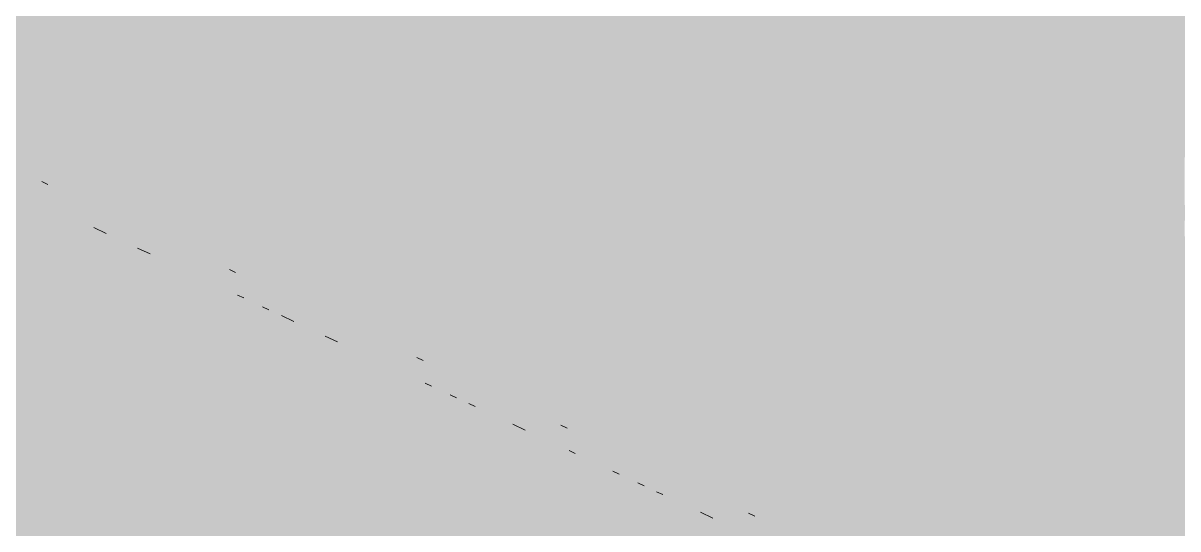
# Model space of a CAD drawing. Header units: millimetres. Extents: x 5 to 1315, y 5 to 292.
# Drawn here: x 1197.87 to 1204.91, y 97.51 to 100.59 of the extents above; entities that cross this region are included whole.
import ezdxf

# ---------------------------------------------------------------- set-up
doc = ezdxf.new("R2010")
doc.units = ezdxf.units.MM
doc.layers.add('EXISTING', color=7, linetype='Continuous')
doc.layers.add('IMAGES', color=7, linetype='Continuous')

# ---------------------------------------------------------------- blocks, each defined once
blk = doc.blocks.new('SHEET_03')
at = {"layer": 'EXISTING', "color": 250, "lineweight": 9}
for p, q in [((298.0178, 99.6094), (297.9797, 99.6273)), ((298.2967, 99.3465), (298.3729, 99.3107)), ((298.5636, 99.2212), (298.6398, 99.1854)), ((299.1615, 99.0724), (299.1234, 99.0903)), ((299.1735, 98.9349), (299.2117, 98.917)), ((299.326, 98.8633), (299.3642, 98.8454)), ((299.4404, 98.8096), (299.5167, 98.7738)), ((299.7073, 98.6843), (299.7835, 98.6485)), ((300.3053, 98.5355), (300.2671, 98.5534)), ((300.3173, 98.3979), (300.3554, 98.38)), ((300.4698, 98.3263), (300.5079, 98.3084)), ((300.5841, 98.2726), (300.6223, 98.2547)), ((300.851, 98.1473), (300.9273, 98.1115)), ((301.1821, 98.1238), (301.144, 98.1417)), ((301.1941, 97.9863), (301.2322, 97.9684)), ((301.461, 97.861), (301.4991, 97.8431)), ((301.6135, 97.7894), (301.6516, 97.7715)), ((301.7279, 97.7357), (301.766, 97.7178)), ((301.9947, 97.6104), (302.071, 97.5746)), ((302.3259, 97.5869), (302.2877, 97.6048))]:
    blk.add_line(p, q, dxfattribs=at)
at = {"layer": 'IMAGES', "color": 7}
for points in [[(296.2727, 100.5452), (302.2473, 100.5452), (296.2727, 100.6416), (302.2473, 100.6416)], [(302.2473, 100.5452), (302.44, 100.5452), (302.2473, 100.6416), (302.44, 100.6416)], [(302.44, 100.5452), (303.0182, 100.5452), (302.44, 100.6416), (303.0182, 100.6416)], [(303.0182, 100.5452), (303.1145, 100.5452), (303.0182, 100.6416), (303.1145, 100.6416)], [(303.1145, 100.5452), (303.2109, 100.5452), (303.1145, 100.6416), (303.2109, 100.6416)], [(303.2109, 100.5452), (305.3309, 100.5452), (303.2109, 100.6416), (305.3309, 100.6416)], [(296.5618, 100.4488), (302.8255, 100.4488), (296.5618, 100.5452), (302.8255, 100.5452)], [(302.8255, 100.4488), (302.9218, 100.4488), (302.8255, 100.5452), (302.9218, 100.5452)], [(302.9218, 100.4488), (303.0182, 100.4488), (302.9218, 100.5452), (303.0182, 100.5452)], [(303.0182, 100.4488), (303.1145, 100.4488), (303.0182, 100.5452), (303.1145, 100.5452)], [(303.1145, 100.4488), (303.2109, 100.4488), (303.1145, 100.5452), (303.2109, 100.5452)], [(303.2109, 100.4488), (303.3073, 100.4488), (303.2109, 100.5452), (303.3073, 100.5452)], [(303.3073, 100.4488), (303.4036, 100.4488), (303.3073, 100.5452), (303.4036, 100.5452)], [(303.4036, 100.4488), (305.5236, 100.4488), (303.4036, 100.5452), (305.5236, 100.5452)], [(296.6582, 100.3524), (302.7291, 100.3524), (296.6582, 100.4488), (302.7291, 100.4488)], [(302.7291, 100.3524), (302.8255, 100.3524), (302.7291, 100.4488), (302.8255, 100.4488)], [(302.8255, 100.3524), (302.9218, 100.3524), (302.8255, 100.4488), (302.9218, 100.4488)], [(302.9218, 100.3524), (303.0182, 100.3524), (302.9218, 100.4488), (303.0182, 100.4488)], [(303.0182, 100.3524), (303.1145, 100.3524), (303.0182, 100.4488), (303.1145, 100.4488)], [(303.1145, 100.3524), (303.2109, 100.3524), (303.1145, 100.4488), (303.2109, 100.4488)], [(303.2109, 100.3524), (303.3073, 100.3524), (303.2109, 100.4488), (303.3073, 100.4488)], [(303.3073, 100.3524), (303.5, 100.3524), (303.3073, 100.4488), (303.5, 100.4488)], [(303.5, 100.3524), (303.5964, 100.3524), (303.5, 100.4488), (303.5964, 100.4488)], [(303.5964, 100.3524), (303.6927, 100.3524), (303.5964, 100.4488), (303.6927, 100.4488)], [(303.6927, 100.3524), (305.7164, 100.3524), (303.6927, 100.4488), (305.7164, 100.4488)], [(296.9473, 100.256), (302.8255, 100.256), (296.9473, 100.3524), (302.8255, 100.3524)], [(302.8255, 100.256), (302.9218, 100.256), (302.8255, 100.3524), (302.9218, 100.3524)], [(302.9218, 100.256), (303.3073, 100.256), (302.9218, 100.3524), (303.3073, 100.3524)], [(303.3073, 100.256), (303.4036, 100.256), (303.3073, 100.3524), (303.4036, 100.3524)], [(303.4036, 100.256), (303.5, 100.256), (303.4036, 100.3524), (303.5, 100.3524)], [(303.5, 100.256), (303.5964, 100.256), (303.5, 100.3524), (303.5964, 100.3524)], [(303.5964, 100.1596), (303.6927, 100.1596), (303.5964, 100.3524), (303.6927, 100.3524)], [(303.6927, 100.256), (303.7891, 100.256), (303.6927, 100.3524), (303.7891, 100.3524)], [(303.7891, 100.256), (305.9091, 100.256), (303.7891, 100.3524), (305.9091, 100.3524)], [(297.14, 100.1596), (303.3073, 100.1596), (297.14, 100.256), (303.3073, 100.256)], [(303.3073, 100.1596), (303.4036, 100.1596), (303.3073, 100.256), (303.4036, 100.256)], [(303.4036, 100.1596), (303.5, 100.1596), (303.4036, 100.256), (303.5, 100.256)], [(303.5, 100.1596), (303.5964, 100.1596), (303.5, 100.256), (303.5964, 100.256)], [(303.6927, 100.1596), (303.7891, 100.1596), (303.6927, 100.256), (303.7891, 100.256)], [(303.7891, 100.1596), (303.8855, 100.1596), (303.7891, 100.256), (303.8855, 100.256)], [(303.8855, 100.1596), (303.9818, 100.1596), (303.8855, 100.256), (303.9818, 100.256)], [(303.9818, 100.1596), (304.0782, 100.1596), (303.9818, 100.256), (304.0782, 100.256)], [(304.0782, 100.1596), (306.1018, 100.1596), (304.0782, 100.256), (306.1018, 100.256)], [(297.3327, 100.0632), (303.3073, 100.0632), (297.3327, 100.1596), (303.3073, 100.1596)], [(303.3073, 100.0632), (303.4036, 100.0632), (303.3073, 100.1596), (303.4036, 100.1596)], [(303.4036, 100.0632), (303.5, 100.0632), (303.4036, 100.1596), (303.5, 100.1596)], [(303.5, 100.0632), (303.6927, 100.0632), (303.5, 100.1596), (303.6927, 100.1596)], [(303.6927, 100.0632), (303.7891, 100.0632), (303.6927, 100.1596), (303.7891, 100.1596)], [(303.7891, 99.9668), (303.9818, 99.9668), (303.7891, 100.1596), (303.9818, 100.1596)], [(303.9818, 99.9668), (304.0782, 99.9668), (303.9818, 100.1596), (304.0782, 100.1596)], [(304.0782, 100.0632), (304.1745, 100.0632), (304.0782, 100.1596), (304.1745, 100.1596)], [(304.1745, 100.0632), (306.3909, 100.0632), (304.1745, 100.1596), (306.3909, 100.1596)], [(297.5255, 99.9668), (303.4036, 99.9668), (297.5255, 100.0632), (303.4036, 100.0632)], [(303.4036, 99.9668), (303.5, 99.9668), (303.4036, 100.0632), (303.5, 100.0632)], [(303.5, 99.9668), (303.5964, 99.9668), (303.5, 100.0632), (303.5964, 100.0632)], [(303.5964, 99.9668), (303.6927, 99.9668), (303.5964, 100.0632), (303.6927, 100.0632)], [(303.6927, 99.9668), (303.7891, 99.9668), (303.6927, 100.0632), (303.7891, 100.0632)], [(304.0782, 99.9668), (304.1745, 99.9668), (304.0782, 100.0632), (304.1745, 100.0632)], [(304.1745, 99.9668), (304.2709, 99.9668), (304.1745, 100.0632), (304.2709, 100.0632)], [(304.2709, 99.9668), (304.3673, 99.9668), (304.2709, 100.0632), (304.3673, 100.0632)], [(304.3673, 99.9668), (304.4636, 99.9668), (304.3673, 100.0632), (304.4636, 100.0632)], [(304.4636, 99.9668), (304.56, 99.9668), (304.4636, 100.0632), (304.56, 100.0632)], [(304.56, 99.9668), (306.5836, 99.9668), (304.56, 100.0632), (306.5836, 100.0632)], [(297.7182, 99.8704), (303.5, 99.8704), (297.7182, 99.9668), (303.5, 99.9668)], [(303.5, 99.8704), (303.5964, 99.8704), (303.5, 99.9668), (303.5964, 99.9668)], [(303.5964, 99.8704), (303.6927, 99.8704), (303.5964, 99.9668), (303.6927, 99.9668)], [(303.6927, 99.8704), (303.8855, 99.8704), (303.6927, 99.9668), (303.8855, 99.9668)], [(303.8855, 99.774), (303.9818, 99.774), (303.8855, 99.9668), (303.9818, 99.9668)], [(303.9818, 99.774), (304.0782, 99.774), (303.9818, 99.9668), (304.0782, 99.9668)], [(304.0782, 99.8704), (304.1745, 99.8704), (304.0782, 99.9668), (304.1745, 99.9668)], [(304.1745, 99.8704), (304.3673, 99.8704), (304.1745, 99.9668), (304.3673, 99.9668)], [(304.3673, 99.8704), (304.4636, 99.8704), (304.3673, 99.9668), (304.4636, 99.9668)], [(304.4636, 99.8704), (304.56, 99.8704), (304.4636, 99.9668), (304.56, 99.9668)], [(304.56, 99.8704), (304.6564, 99.8704), (304.56, 99.9668), (304.6564, 99.9668)], [(304.6564, 99.8704), (306.68, 99.8704), (304.6564, 99.9668), (306.68, 99.9668)], [(297.7182, 99.774), (297.9109, 99.774), (297.7182, 99.8704), (297.9109, 99.8704)], [(297.9109, 99.774), (298.0073, 99.774), (297.9109, 99.8704), (298.0073, 99.8704)], [(298.0073, 99.774), (303.8855, 99.774), (298.0073, 99.8704), (303.8855, 99.8704)], [(304.0782, 99.774), (304.1745, 99.774), (304.0782, 99.8704), (304.1745, 99.8704)], [(304.1745, 99.774), (304.2709, 99.774), (304.1745, 99.8704), (304.2709, 99.8704)], [(304.2709, 99.774), (304.4636, 99.774), (304.2709, 99.8704), (304.4636, 99.8704)], [(304.4636, 99.774), (304.56, 99.774), (304.4636, 99.8704), (304.56, 99.8704)], [(304.56, 99.774), (304.6564, 99.774), (304.56, 99.8704), (304.6564, 99.8704)], [(304.6564, 99.774), (304.7527, 99.774), (304.6564, 99.8704), (304.7527, 99.8704)], [(304.7527, 99.774), (304.8491, 99.774), (304.7527, 99.8704), (304.8491, 99.8704)], [(304.8491, 99.774), (306.9691, 99.774), (304.8491, 99.8704), (306.9691, 99.8704)], [(297.8145, 99.6776), (297.9109, 99.6776), (297.8145, 99.774), (297.9109, 99.774)], [(297.9109, 99.6776), (298.0073, 99.6776), (297.9109, 99.774), (298.0073, 99.774)], [(298.0073, 99.6776), (298.1036, 99.6776), (298.0073, 99.774), (298.1036, 99.774)], [(298.1036, 99.6776), (303.9818, 99.6776), (298.1036, 99.774), (303.9818, 99.774)], [(303.9818, 99.6776), (304.0782, 99.6776), (303.9818, 99.774), (304.0782, 99.774)], [(304.0782, 99.6776), (304.2709, 99.6776), (304.0782, 99.774), (304.2709, 99.774)], [(304.2709, 99.6776), (304.56, 99.6776), (304.2709, 99.774), (304.56, 99.774)], [(304.56, 99.6776), (304.6564, 99.6776), (304.56, 99.774), (304.6564, 99.774)], [(304.6564, 99.6776), (304.8491, 99.6776), (304.6564, 99.774), (304.8491, 99.774)], [(304.8491, 99.6776), (304.9455, 99.6776), (304.8491, 99.774), (304.9455, 99.774)], [(297.6218, 99.5812), (297.9109, 99.5812), (297.6218, 99.6776), (297.9109, 99.6776)], [(297.9109, 99.5812), (298.0073, 99.5812), (297.9109, 99.6776), (298.0073, 99.6776)], [(298.0073, 99.5812), (298.1036, 99.5812), (298.0073, 99.6776), (298.1036, 99.6776)], [(298.1036, 99.5812), (298.2964, 99.5812), (298.1036, 99.6776), (298.2964, 99.6776)], [(298.2964, 99.5812), (298.3927, 99.5812), (298.2964, 99.6776), (298.3927, 99.6776)], [(298.3927, 99.5812), (304.0782, 99.5812), (298.3927, 99.6776), (304.0782, 99.6776)], [(304.0782, 99.5812), (304.1745, 99.5812), (304.0782, 99.6776), (304.1745, 99.6776)], [(304.1745, 99.5812), (304.4636, 99.5812), (304.1745, 99.6776), (304.4636, 99.6776)], [(304.4636, 99.5812), (304.56, 99.5812), (304.4636, 99.6776), (304.56, 99.6776)], [(304.56, 99.5812), (304.6564, 99.5812), (304.56, 99.6776), (304.6564, 99.6776)], [(304.6564, 99.5812), (304.7527, 99.5812), (304.6564, 99.6776), (304.7527, 99.6776)], [(304.7527, 99.5812), (304.8491, 99.5812), (304.7527, 99.6776), (304.8491, 99.6776)], [(304.8491, 99.5812), (304.9455, 99.5812), (304.8491, 99.6776), (304.9455, 99.6776)], [(297.8145, 99.4848), (297.9109, 99.4848), (297.8145, 99.5812), (297.9109, 99.5812)], [(297.9109, 99.4848), (298.1036, 99.4848), (297.9109, 99.5812), (298.1036, 99.5812)], [(298.1036, 99.4848), (298.2, 99.4848), (298.1036, 99.5812), (298.2, 99.5812)], [(298.2, 99.4848), (298.2964, 99.4848), (298.2, 99.5812), (298.2964, 99.5812)], [(298.2964, 99.4848), (298.3927, 99.4848), (298.2964, 99.5812), (298.3927, 99.5812)], [(298.3927, 99.4848), (298.4891, 99.4848), (298.3927, 99.5812), (298.4891, 99.5812)], [(298.4891, 99.4848), (304.4636, 99.4848), (298.4891, 99.5812), (304.4636, 99.5812)], [(304.4636, 99.4848), (304.56, 99.4848), (304.4636, 99.5812), (304.56, 99.5812)], [(304.56, 99.4848), (304.6564, 99.4848), (304.56, 99.5812), (304.6564, 99.5812)], [(304.6564, 99.4848), (304.7527, 99.4848), (304.6564, 99.5812), (304.7527, 99.5812)], [(304.7527, 99.4848), (304.8491, 99.4848), (304.7527, 99.5812), (304.8491, 99.5812)], [(304.8491, 99.4848), (304.9455, 99.4848), (304.8491, 99.5812), (304.9455, 99.5812)], [(297.8145, 99.3884), (297.9109, 99.3884), (297.8145, 99.4848), (297.9109, 99.4848)], [(297.9109, 99.3884), (298.0073, 99.3884), (297.9109, 99.4848), (298.0073, 99.4848)], [(298.0073, 99.3884), (298.2964, 99.3884), (298.0073, 99.4848), (298.2964, 99.4848)], [(298.2964, 99.3884), (298.3927, 99.3884), (298.2964, 99.4848), (298.3927, 99.4848)], [(298.3927, 99.3884), (298.4891, 99.3884), (298.3927, 99.4848), (298.4891, 99.4848)], [(298.4891, 99.3884), (298.7782, 99.3884), (298.4891, 99.4848), (298.7782, 99.4848)], [(298.7782, 99.3884), (298.8745, 99.3884), (298.7782, 99.4848), (298.8745, 99.4848)], [(298.8745, 99.3884), (304.56, 99.3884), (298.8745, 99.4848), (304.56, 99.4848)], [(304.56, 99.3884), (304.6564, 99.3884), (304.56, 99.4848), (304.6564, 99.4848)], [(304.6564, 99.3884), (305.1382, 99.3884), (304.6564, 99.4848), (305.1382, 99.4848)], [(297.8145, 99.292), (298.0073, 99.292), (297.8145, 99.3884), (298.0073, 99.3884)], [(298.0073, 99.292), (298.1036, 99.292), (298.0073, 99.3884), (298.1036, 99.3884)], [(298.1036, 99.292), (298.2, 99.292), (298.1036, 99.3884), (298.2, 99.3884)], [(298.2, 99.292), (298.2964, 99.292), (298.2, 99.3884), (298.2964, 99.3884)], [(298.2964, 99.292), (298.4891, 99.292), (298.2964, 99.3884), (298.4891, 99.3884)], [(298.4891, 99.292), (298.5855, 99.292), (298.4891, 99.3884), (298.5855, 99.3884)], [(298.5855, 99.292), (298.6818, 99.292), (298.5855, 99.3884), (298.6818, 99.3884)], [(298.6818, 99.292), (298.7782, 99.292), (298.6818, 99.3884), (298.7782, 99.3884)], [(298.7782, 99.292), (298.8745, 99.292), (298.7782, 99.3884), (298.8745, 99.3884)], [(298.8745, 99.292), (298.9709, 99.292), (298.8745, 99.3884), (298.9709, 99.3884)], [(298.9709, 99.292), (304.9455, 99.292), (298.9709, 99.3884), (304.9455, 99.3884)], [(295.3091, 99.1956), (298.0073, 99.1956), (295.3091, 99.292), (298.0073, 99.292)], [(298.0073, 99.1956), (298.2, 99.1956), (298.0073, 99.292), (298.2, 99.292)], [(298.2, 99.1956), (298.2964, 99.1956), (298.2, 99.292), (298.2964, 99.292)], [(298.2964, 99.1956), (298.3927, 99.1956), (298.2964, 99.292), (298.3927, 99.292)], [(298.3927, 99.1956), (298.7782, 99.1956), (298.3927, 99.292), (298.7782, 99.292)], [(298.7782, 99.1956), (298.8745, 99.1956), (298.7782, 99.292), (298.8745, 99.292)], [(298.8745, 99.1956), (298.9709, 99.1956), (298.8745, 99.292), (298.9709, 99.292)], [(298.9709, 99.1956), (299.0673, 99.1956), (298.9709, 99.292), (299.0673, 99.292)], [(299.0673, 99.1956), (299.1636, 99.1956), (299.0673, 99.292), (299.1636, 99.292)], [(299.1636, 99.1956), (305.2345, 99.1956), (299.1636, 99.292), (305.2345, 99.292)], [(295.7909, 99.0992), (298.2, 99.0992), (295.7909, 99.1956), (298.2, 99.1956)], [(298.2, 99.0992), (298.2964, 99.0992), (298.2, 99.1956), (298.2964, 99.1956)], [(298.2964, 99.0992), (298.3927, 99.0992), (298.2964, 99.1956), (298.3927, 99.1956)], [(298.3927, 99.0992), (298.4891, 99.0992), (298.3927, 99.1956), (298.4891, 99.1956)], [(298.4891, 99.0992), (298.5855, 99.0992), (298.4891, 99.1956), (298.5855, 99.1956)], [(298.5855, 99.0992), (298.9709, 99.0992), (298.5855, 99.1956), (298.9709, 99.1956)], [(298.9709, 99.0992), (299.0673, 99.0992), (298.9709, 99.1956), (299.0673, 99.1956)], [(299.0673, 99.0992), (299.1636, 99.0992), (299.0673, 99.1956), (299.1636, 99.1956)], [(299.1636, 99.0992), (299.3564, 99.0992), (299.1636, 99.1956), (299.3564, 99.1956)], [(299.3564, 99.0992), (305.2345, 99.0992), (299.3564, 99.1956), (305.2345, 99.1956)], [(295.8873, 99.0028), (298.3927, 99.0028), (295.8873, 99.0992), (298.3927, 99.0992)], [(298.3927, 99.0028), (298.4891, 99.0028), (298.3927, 99.0992), (298.4891, 99.0992)], [(298.4891, 99.0028), (298.5855, 99.0028), (298.4891, 99.0992), (298.5855, 99.0992)], [(298.5855, 99.0028), (298.6818, 99.0028), (298.5855, 99.0992), (298.6818, 99.0992)], [(298.6818, 99.0028), (298.7782, 99.0028), (298.6818, 99.0992), (298.7782, 99.0992)], [(298.7782, 99.0028), (298.8745, 99.0028), (298.7782, 99.0992), (298.8745, 99.0992)], [(298.8745, 99.0028), (299.1636, 99.0028), (298.8745, 99.0992), (299.1636, 99.0992)], [(299.1636, 99.0028), (299.26, 99.0028), (299.1636, 99.0992), (299.26, 99.0992)], [(299.26, 99.0028), (299.3564, 99.0028), (299.26, 99.0992), (299.3564, 99.0992)], [(299.3564, 99.0028), (299.5491, 99.0028), (299.3564, 99.0992), (299.5491, 99.0992)], [(299.5491, 99.0028), (305.7164, 99.0028), (299.5491, 99.0992), (305.7164, 99.0992)], [(296.4655, 98.9064), (298.5855, 98.9064), (296.4655, 99.0028), (298.5855, 99.0028)], [(298.5855, 98.9064), (298.6818, 98.9064), (298.5855, 99.0028), (298.6818, 99.0028)], [(298.6818, 98.9064), (298.8745, 98.9064), (298.6818, 99.0028), (298.8745, 99.0028)], [(298.8745, 98.9064), (298.9709, 98.9064), (298.8745, 99.0028), (298.9709, 99.0028)], [(298.9709, 98.9064), (299.0673, 98.9064), (298.9709, 99.0028), (299.0673, 99.0028)], [(299.0673, 98.9064), (299.3564, 98.9064), (299.0673, 99.0028), (299.3564, 99.0028)], [(299.3564, 98.9064), (299.4527, 98.9064), (299.3564, 99.0028), (299.4527, 99.0028)], [(299.4527, 98.9064), (299.5491, 98.9064), (299.4527, 99.0028), (299.5491, 99.0028)], [(299.5491, 98.9064), (299.8382, 98.9064), (299.5491, 99.0028), (299.8382, 99.0028)], [(299.8382, 98.9064), (305.7164, 98.9064), (299.8382, 99.0028), (305.7164, 99.0028)], [(296.5618, 98.81), (298.8745, 98.81), (296.5618, 98.9064), (298.8745, 98.9064)], [(298.8745, 98.81), (298.9709, 98.81), (298.8745, 98.9064), (298.9709, 98.9064)], [(298.9709, 98.81), (299.0673, 98.81), (298.9709, 98.9064), (299.0673, 98.9064)], [(299.0673, 98.81), (299.1636, 98.81), (299.0673, 98.9064), (299.1636, 98.9064)], [(299.1636, 98.81), (299.26, 98.81), (299.1636, 98.9064), (299.26, 98.9064)], [(299.26, 98.81), (299.5491, 98.81), (299.26, 98.9064), (299.5491, 98.9064)], [(299.5491, 98.81), (299.6455, 98.81), (299.5491, 98.9064), (299.6455, 98.9064)], [(299.6455, 98.81), (299.8382, 98.81), (299.6455, 98.9064), (299.8382, 98.9064)], [(299.8382, 98.81), (299.9345, 98.81), (299.8382, 98.9064), (299.9345, 98.9064)], [(299.9345, 98.81), (300.0309, 98.81), (299.9345, 98.9064), (300.0309, 98.9064)], [(300.0309, 98.81), (305.8127, 98.81), (300.0309, 98.9064), (305.8127, 98.9064)], [(296.6582, 98.7136), (298.9709, 98.7136), (296.6582, 98.81), (298.9709, 98.81)], [(298.9709, 98.7136), (299.0673, 98.7136), (298.9709, 98.81), (299.0673, 98.81)], [(299.0673, 98.7136), (299.26, 98.7136), (299.0673, 98.81), (299.26, 98.81)], [(299.26, 98.7136), (299.3564, 98.7136), (299.26, 98.81), (299.3564, 98.81)], [(299.3564, 98.7136), (299.4527, 98.7136), (299.3564, 98.81), (299.4527, 98.81)], [(299.4527, 98.7136), (299.7418, 98.7136), (299.4527, 98.81), (299.7418, 98.81)], [(299.7418, 98.7136), (299.8382, 98.7136), (299.7418, 98.81), (299.8382, 98.81)], [(299.8382, 98.7136), (299.9345, 98.7136), (299.8382, 98.81), (299.9345, 98.81)], [(299.9345, 98.7136), (300.0309, 98.7136), (299.9345, 98.81), (300.0309, 98.81)], [(300.0309, 98.7136), (300.2236, 98.7136), (300.0309, 98.81), (300.2236, 98.81)], [(300.2236, 98.7136), (306.2945, 98.7136), (300.2236, 98.81), (306.2945, 98.81)], [(296.9473, 98.6172), (299.26, 98.6172), (296.9473, 98.7136), (299.26, 98.7136)], [(299.26, 98.6172), (299.3564, 98.6172), (299.26, 98.7136), (299.3564, 98.7136)], [(299.3564, 98.6172), (299.4527, 98.6172), (299.3564, 98.7136), (299.4527, 98.7136)], [(299.4527, 98.6172), (299.5491, 98.6172), (299.4527, 98.7136), (299.5491, 98.7136)], [(299.5491, 98.6172), (299.6455, 98.6172), (299.5491, 98.7136), (299.6455, 98.7136)], [(299.6455, 98.6172), (299.7418, 98.6172), (299.6455, 98.7136), (299.7418, 98.7136)], [(299.7418, 98.6172), (299.9345, 98.6172), (299.7418, 98.7136), (299.9345, 98.7136)], [(299.9345, 98.6172), (300.0309, 98.6172), (299.9345, 98.7136), (300.0309, 98.7136)], [(300.0309, 98.6172), (300.1273, 98.6172), (300.0309, 98.7136), (300.1273, 98.7136)], [(300.1273, 98.6172), (300.2236, 98.6172), (300.1273, 98.7136), (300.2236, 98.7136)], [(300.2236, 98.6172), (300.4164, 98.6172), (300.2236, 98.7136), (300.4164, 98.7136)], [(300.4164, 98.6172), (306.3909, 98.6172), (300.4164, 98.7136), (306.3909, 98.7136)], [(297.14, 98.5208), (299.3564, 98.5208), (297.14, 98.6172), (299.3564, 98.6172)], [(299.3564, 98.5208), (299.4527, 98.5208), (299.3564, 98.6172), (299.4527, 98.6172)], [(299.4527, 98.5208), (299.6455, 98.5208), (299.4527, 98.6172), (299.6455, 98.6172)], [(299.6455, 98.5208), (299.7418, 98.5208), (299.6455, 98.6172), (299.7418, 98.6172)], [(299.7418, 98.5208), (299.8382, 98.5208), (299.7418, 98.6172), (299.8382, 98.6172)], [(299.8382, 98.5208), (299.9345, 98.5208), (299.8382, 98.6172), (299.9345, 98.6172)], [(299.9345, 98.5208), (300.2236, 98.5208), (299.9345, 98.6172), (300.2236, 98.6172)], [(300.2236, 98.5208), (300.32, 98.5208), (300.2236, 98.6172), (300.32, 98.6172)], [(300.32, 98.5208), (300.4164, 98.5208), (300.32, 98.6172), (300.4164, 98.6172)], [(300.4164, 98.5208), (300.5127, 98.5208), (300.4164, 98.6172), (300.5127, 98.6172)], [(300.5127, 98.5208), (300.6091, 98.5208), (300.5127, 98.6172), (300.6091, 98.6172)], [(300.6091, 98.5208), (306.3909, 98.5208), (300.6091, 98.6172), (306.3909, 98.6172)], [(297.2364, 98.4244), (299.6455, 98.4244), (297.2364, 98.5208), (299.6455, 98.5208)], [(299.6455, 98.4244), (299.8382, 98.4244), (299.6455, 98.5208), (299.8382, 98.5208)], [(299.8382, 98.4244), (299.9345, 98.4244), (299.8382, 98.5208), (299.9345, 98.5208)], [(299.9345, 98.4244), (300.0309, 98.4244), (299.9345, 98.5208), (300.0309, 98.5208)], [(300.0309, 98.4244), (300.1273, 98.4244), (300.0309, 98.5208), (300.1273, 98.5208)], [(300.1273, 98.4244), (300.32, 98.4244), (300.1273, 98.5208), (300.32, 98.5208)], [(300.32, 98.4244), (300.4164, 98.4244), (300.32, 98.5208), (300.4164, 98.5208)], [(300.4164, 98.4244), (300.5127, 98.4244), (300.4164, 98.5208), (300.5127, 98.5208)], [(300.5127, 98.4244), (300.6091, 98.4244), (300.5127, 98.5208), (300.6091, 98.5208)], [(300.6091, 98.4244), (300.8018, 98.4244), (300.6091, 98.5208), (300.8018, 98.5208)], [(300.8018, 98.4244), (306.8727, 98.4244), (300.8018, 98.5208), (306.8727, 98.5208)], [(297.6218, 98.328), (299.8382, 98.328), (297.6218, 98.4244), (299.8382, 98.4244)], [(299.8382, 98.328), (300.0309, 98.328), (299.8382, 98.4244), (300.0309, 98.4244)], [(300.0309, 98.328), (300.1273, 98.328), (300.0309, 98.4244), (300.1273, 98.4244)], [(300.1273, 98.328), (300.2236, 98.328), (300.1273, 98.4244), (300.2236, 98.4244)], [(300.2236, 98.328), (300.32, 98.328), (300.2236, 98.4244), (300.32, 98.4244)], [(300.32, 98.328), (300.6091, 98.328), (300.32, 98.4244), (300.6091, 98.4244)], [(300.6091, 98.328), (300.7055, 98.328), (300.6091, 98.4244), (300.7055, 98.4244)], [(300.7055, 98.328), (300.8018, 98.328), (300.7055, 98.4244), (300.8018, 98.4244)], [(300.8018, 98.328), (300.8982, 98.328), (300.8018, 98.4244), (300.8982, 98.4244)], [(300.8982, 98.328), (300.9945, 98.328), (300.8982, 98.4244), (300.9945, 98.4244)], [(300.9945, 98.328), (306.9691, 98.328), (300.9945, 98.4244), (306.9691, 98.4244)], [(297.7182, 98.2316), (300.1273, 98.2316), (297.7182, 98.328), (300.1273, 98.328)], [(300.1273, 98.2316), (300.2236, 98.2316), (300.1273, 98.328), (300.2236, 98.328)], [(300.2236, 98.2316), (300.32, 98.2316), (300.2236, 98.328), (300.32, 98.328)], [(300.32, 98.2316), (300.4164, 98.2316), (300.32, 98.328), (300.4164, 98.328)], [(300.4164, 98.2316), (300.5127, 98.2316), (300.4164, 98.328), (300.5127, 98.328)], [(300.5127, 98.2316), (300.7055, 98.2316), (300.5127, 98.328), (300.7055, 98.328)], [(300.7055, 98.1352), (300.8018, 98.1352), (300.7055, 98.328), (300.8018, 98.328)], [(300.8018, 98.2316), (300.8982, 98.2316), (300.8018, 98.328), (300.8982, 98.328)], [(300.8982, 98.2316), (300.9945, 98.2316), (300.8982, 98.328), (300.9945, 98.328)], [(300.9945, 98.2316), (301.2836, 98.2316), (300.9945, 98.328), (301.2836, 98.328)], [(301.2836, 98.2316), (307.5473, 98.2316), (301.2836, 98.328), (307.5473, 98.328)], [(297.8145, 98.1352), (300.2236, 98.1352), (297.8145, 98.2316), (300.2236, 98.2316)], [(300.2236, 98.1352), (300.4164, 98.1352), (300.2236, 98.2316), (300.4164, 98.2316)], [(300.4164, 98.1352), (300.5127, 98.1352), (300.4164, 98.2316), (300.5127, 98.2316)], [(300.5127, 98.1352), (300.6091, 98.1352), (300.5127, 98.2316), (300.6091, 98.2316)], [(300.6091, 98.1352), (300.7055, 98.1352), (300.6091, 98.2316), (300.7055, 98.2316)], [(300.8018, 98.1352), (300.9945, 98.1352), (300.8018, 98.2316), (300.9945, 98.2316)], [(300.9945, 98.1352), (301.0909, 98.1352), (300.9945, 98.2316), (301.0909, 98.2316)], [(301.0909, 98.1352), (301.1873, 98.1352), (301.0909, 98.2316), (301.1873, 98.2316)], [(301.1873, 98.1352), (301.2836, 98.1352), (301.1873, 98.2316), (301.2836, 98.2316)], [(301.2836, 98.1352), (301.38, 98.1352), (301.2836, 98.2316), (301.38, 98.2316)], [(301.38, 98.1352), (307.3545, 98.1352), (301.38, 98.2316), (307.3545, 98.2316)], [(297.7182, 98.0387), (298.1036, 98.0387), (297.7182, 98.1352), (298.1036, 98.1352)], [(298.1036, 98.0387), (298.2, 98.0387), (298.1036, 98.1352), (298.2, 98.1352)], [(298.2, 98.0387), (300.4164, 98.0387), (298.2, 98.1352), (300.4164, 98.1352)], [(300.4164, 98.0387), (300.5127, 98.0387), (300.4164, 98.1352), (300.5127, 98.1352)], [(300.5127, 98.0387), (300.7055, 98.0387), (300.5127, 98.1352), (300.7055, 98.1352)], [(300.7055, 98.0387), (300.8018, 98.0387), (300.7055, 98.1352), (300.8018, 98.1352)], [(300.8018, 98.0387), (300.8982, 98.0387), (300.8018, 98.1352), (300.8982, 98.1352)], [(300.8982, 98.0387), (301.1873, 98.0387), (300.8982, 98.1352), (301.1873, 98.1352)], [(301.1873, 98.0387), (301.2836, 98.0387), (301.1873, 98.1352), (301.2836, 98.1352)], [(301.2836, 98.0387), (301.38, 98.0387), (301.2836, 98.1352), (301.38, 98.1352)], [(301.38, 98.0387), (301.6691, 98.0387), (301.38, 98.1352), (301.6691, 98.1352)], [(301.6691, 98.0387), (301.7655, 98.0387), (301.6691, 98.1352), (301.7655, 98.1352)], [(301.7655, 98.0387), (307.5473, 98.0387), (301.7655, 98.1352), (307.5473, 98.1352)], [(297.8145, 97.9423), (297.9109, 97.9423), (297.8145, 98.0387), (297.9109, 98.0387)], [(297.9109, 97.9423), (298.0073, 97.9423), (297.9109, 98.0387), (298.0073, 98.0387)], [(298.0073, 97.9423), (298.1036, 97.9423), (298.0073, 98.0387), (298.1036, 98.0387)], [(298.1036, 97.9423), (298.2964, 97.9423), (298.1036, 98.0387), (298.2964, 98.0387)], [(298.2964, 97.9423), (300.7055, 97.9423), (298.2964, 98.0387), (300.7055, 98.0387)], [(300.7055, 97.9423), (300.8018, 97.9423), (300.7055, 98.0387), (300.8018, 98.0387)], [(300.8018, 97.9423), (300.9945, 97.9423), (300.8018, 98.0387), (300.9945, 98.0387)], [(300.9945, 97.9423), (301.0909, 97.9423), (300.9945, 98.0387), (301.0909, 98.0387)], [(301.0909, 97.9423), (301.1873, 97.9423), (301.0909, 98.0387), (301.1873, 98.0387)], [(301.1873, 97.9423), (301.38, 97.9423), (301.1873, 98.0387), (301.38, 98.0387)], [(301.38, 97.9423), (301.4764, 97.9423), (301.38, 98.0387), (301.4764, 98.0387)], [(301.4764, 97.9423), (301.5727, 97.9423), (301.4764, 98.0387), (301.5727, 98.0387)], [(301.5727, 97.9423), (301.6691, 97.9423), (301.5727, 98.0387), (301.6691, 98.0387)], [(301.6691, 97.9423), (301.7655, 97.9423), (301.6691, 98.0387), (301.7655, 98.0387)], [(301.7655, 97.9423), (301.8618, 97.9423), (301.7655, 98.0387), (301.8618, 98.0387)], [(301.8618, 97.9423), (307.74, 97.9423), (301.8618, 98.0387), (307.74, 98.0387)], [(294.2491, 97.8459), (298.0073, 97.8459), (294.2491, 97.9423), (298.0073, 97.9423)], [(298.0073, 97.8459), (298.1036, 97.8459), (298.0073, 97.9423), (298.1036, 97.9423)], [(298.1036, 97.8459), (298.2, 97.8459), (298.1036, 97.9423), (298.2, 97.9423)], [(298.2, 97.8459), (298.2964, 97.8459), (298.2, 97.9423), (298.2964, 97.9423)], [(298.2964, 97.8459), (298.3927, 97.8459), (298.2964, 97.9423), (298.3927, 97.9423)], [(298.3927, 97.8459), (300.8018, 97.8459), (298.3927, 97.9423), (300.8018, 97.9423)], [(300.8018, 97.8459), (301.0909, 97.8459), (300.8018, 97.9423), (301.0909, 97.9423)], [(301.0909, 97.8459), (301.1873, 97.8459), (301.0909, 97.9423), (301.1873, 97.9423)], [(301.1873, 97.8459), (301.2836, 97.8459), (301.1873, 97.9423), (301.2836, 97.9423)], [(301.2836, 97.8459), (301.6691, 97.8459), (301.2836, 97.9423), (301.6691, 97.9423)], [(301.6691, 97.8459), (301.7655, 97.8459), (301.6691, 97.9423), (301.7655, 97.9423)], [(301.7655, 97.8459), (301.8618, 97.8459), (301.7655, 97.9423), (301.8618, 97.9423)], [(301.8618, 97.8459), (301.9582, 97.8459), (301.8618, 97.9423), (301.9582, 97.9423)], [(301.9582, 97.8459), (302.1509, 97.8459), (301.9582, 97.9423), (302.1509, 97.9423)], [(302.1509, 97.8459), (308.0291, 97.8459), (302.1509, 97.9423), (308.0291, 97.9423)], [(294.1527, 97.7495), (298.1036, 97.7495), (294.1527, 97.8459), (298.1036, 97.8459)], [(298.1036, 97.7495), (298.2, 97.7495), (298.1036, 97.8459), (298.2, 97.8459)], [(298.2, 97.7495), (298.2964, 97.7495), (298.2, 97.8459), (298.2964, 97.8459)], [(298.2964, 97.7495), (298.6818, 97.7495), (298.2964, 97.8459), (298.6818, 97.8459)], [(298.6818, 97.7495), (298.8745, 97.7495), (298.6818, 97.8459), (298.8745, 97.8459)], [(298.8745, 97.7495), (301.0909, 97.7495), (298.8745, 97.8459), (301.0909, 97.8459)], [(301.0909, 97.7495), (301.1873, 97.7495), (301.0909, 97.8459), (301.1873, 97.8459)], [(301.1873, 97.7495), (301.2836, 97.7495), (301.1873, 97.8459), (301.2836, 97.8459)], [(301.2836, 97.7495), (301.38, 97.7495), (301.2836, 97.8459), (301.38, 97.8459)], [(301.38, 97.7495), (301.4764, 97.7495), (301.38, 97.8459), (301.4764, 97.8459)], [(301.4764, 97.7495), (301.5727, 97.7495), (301.4764, 97.8459), (301.5727, 97.8459)], [(301.5727, 97.7495), (301.8618, 97.7495), (301.5727, 97.8459), (301.8618, 97.8459)], [(301.8618, 97.7495), (301.9582, 97.7495), (301.8618, 97.8459), (301.9582, 97.8459)], [(301.9582, 97.7495), (302.1509, 97.7495), (301.9582, 97.8459), (302.1509, 97.8459)], [(302.1509, 97.7495), (302.2473, 97.7495), (302.1509, 97.8459), (302.2473, 97.8459)], [(302.2473, 97.7495), (308.1255, 97.7495), (302.2473, 97.8459), (308.1255, 97.8459)], [(293.96, 97.6531), (298.5855, 97.6531), (293.96, 97.7495), (298.5855, 97.7495)], [(298.5855, 97.5567), (298.6818, 97.5567), (298.5855, 97.7495), (298.6818, 97.7495)], [(298.6818, 97.5567), (298.8745, 97.5567), (298.6818, 97.7495), (298.8745, 97.7495)], [(298.8745, 97.5567), (298.9709, 97.5567), (298.8745, 97.7495), (298.9709, 97.7495)], [(298.9709, 97.6531), (301.2836, 97.6531), (298.9709, 97.7495), (301.2836, 97.7495)], [(301.2836, 97.6531), (301.4764, 97.6531), (301.2836, 97.7495), (301.4764, 97.7495)], [(301.4764, 97.6531), (301.5727, 97.6531), (301.4764, 97.7495), (301.5727, 97.7495)], [(301.5727, 97.6531), (301.6691, 97.6531), (301.5727, 97.7495), (301.6691, 97.7495)], [(301.6691, 97.6531), (301.7655, 97.6531), (301.6691, 97.7495), (301.7655, 97.7495)], [(301.7655, 97.6531), (302.0545, 97.6531), (301.7655, 97.7495), (302.0545, 97.7495)], [(302.0545, 97.6531), (302.1509, 97.6531), (302.0545, 97.7495), (302.1509, 97.7495)], [(302.1509, 97.6531), (302.2473, 97.6531), (302.1509, 97.7495), (302.2473, 97.7495)], [(302.2473, 97.6531), (302.44, 97.6531), (302.2473, 97.7495), (302.44, 97.7495)], [(302.44, 97.6531), (308.2218, 97.6531), (302.44, 97.7495), (308.2218, 97.7495)], [(293.7673, 97.5567), (298.5855, 97.5567), (293.7673, 97.6531), (298.5855, 97.6531)], [(298.9709, 97.5567), (301.4764, 97.5567), (298.9709, 97.6531), (301.4764, 97.6531)], [(301.4764, 97.5567), (301.5727, 97.5567), (301.4764, 97.6531), (301.5727, 97.6531)], [(301.5727, 97.5567), (301.6691, 97.5567), (301.5727, 97.6531), (301.6691, 97.6531)], [(301.6691, 97.5567), (301.7655, 97.5567), (301.6691, 97.6531), (301.7655, 97.6531)], [(301.7655, 97.5567), (301.8618, 97.5567), (301.7655, 97.6531), (301.8618, 97.6531)], [(301.8618, 97.5567), (301.9582, 97.5567), (301.8618, 97.6531), (301.9582, 97.6531)], [(301.9582, 97.5567), (302.2473, 97.5567), (301.9582, 97.6531), (302.2473, 97.6531)], [(302.2473, 97.5567), (302.3436, 97.5567), (302.2473, 97.6531), (302.3436, 97.6531)], [(302.3436, 97.5567), (302.44, 97.5567), (302.3436, 97.6531), (302.44, 97.6531)], [(302.44, 97.5567), (302.6327, 97.5567), (302.44, 97.6531), (302.6327, 97.6531)], [(302.6327, 97.5567), (308.5109, 97.5567), (302.6327, 97.6531), (308.5109, 97.6531)], [(293.5745, 97.4603), (298.6818, 97.4603), (293.5745, 97.5567), (298.6818, 97.5567)], [(298.6818, 97.4603), (298.8745, 97.4603), (298.6818, 97.5567), (298.8745, 97.5567)], [(298.8745, 97.4603), (299.26, 97.4603), (298.8745, 97.5567), (299.26, 97.5567)], [(299.26, 97.4603), (299.3564, 97.4603), (299.26, 97.5567), (299.3564, 97.5567)], [(299.3564, 97.4603), (301.6691, 97.4603), (299.3564, 97.5567), (301.6691, 97.5567)], [(301.6691, 97.4603), (301.8618, 97.4603), (301.6691, 97.5567), (301.8618, 97.5567)], [(301.8618, 97.4603), (301.9582, 97.4603), (301.8618, 97.5567), (301.9582, 97.5567)], [(301.9582, 97.4603), (302.1509, 97.4603), (301.9582, 97.5567), (302.1509, 97.5567)], [(302.1509, 97.4603), (302.44, 97.4603), (302.1509, 97.5567), (302.44, 97.5567)], [(302.44, 97.4603), (302.5364, 97.4603), (302.44, 97.5567), (302.5364, 97.5567)], [(302.5364, 97.4603), (302.6327, 97.4603), (302.5364, 97.5567), (302.6327, 97.5567)], [(302.6327, 97.4603), (302.8255, 97.4603), (302.6327, 97.5567), (302.8255, 97.5567)], [(302.8255, 97.4603), (302.9218, 97.4603), (302.8255, 97.5567), (302.9218, 97.5567)], [(302.9218, 97.4603), (308.6073, 97.4603), (302.9218, 97.5567), (308.6073, 97.5567)]]:
    blk.add_solid(points, dxfattribs=at)

msp = doc.modelspace()

# ---------------------------------------------------------------- block references
msp.add_blockref('SHEET_03', (900, 0))

doc.saveas('drawing.dxf')
